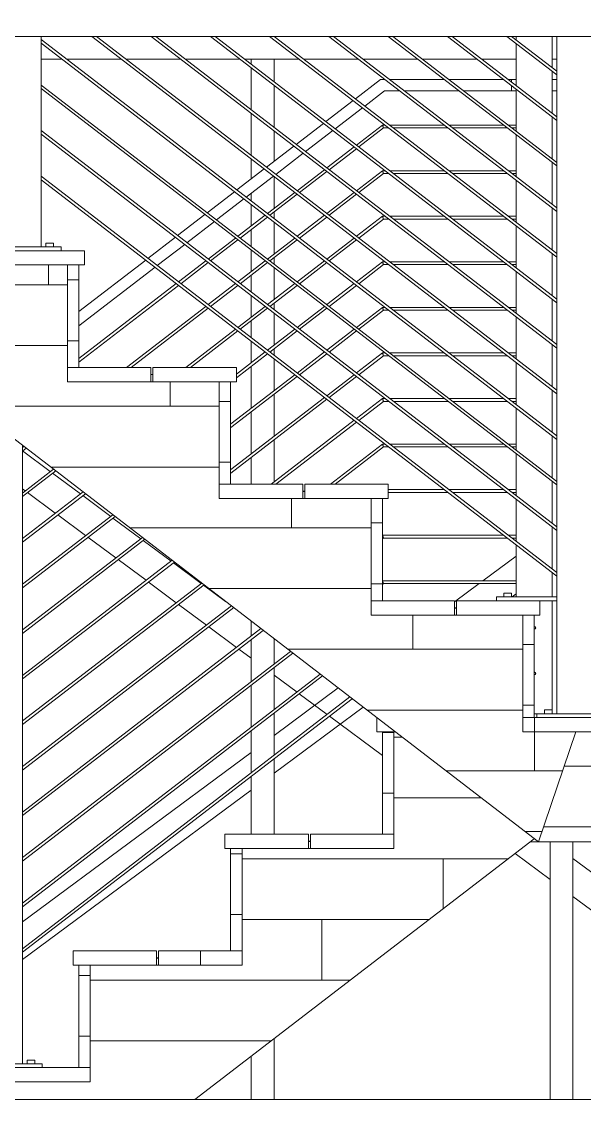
# Model space of a CAD drawing. Header units: inches. Extents: x -9046 to -7171, y -279 to 479.
# Drawn here: x -8587.8 to -8550.7, y 62.7 to 134.1 of the extents above; entities that cross this region are included whole.
import ezdxf

# ---------------------------------------------------------------- set-up
doc = ezdxf.new("R2010")
doc.units = ezdxf.units.IN
doc.header["$MEASUREMENT"] = 0
for name, color, linetype, lineweight in [('A-FLOR-HRAL', 11, 'Continuous', 9), ('A-GLAZ-CWMG', 51, 'Continuous', 9), ('S-BEAM', 12, 'Continuous', 9), ('S-STRS', 31, 'Continuous', 9)]:
    doc.layers.add(name, color=color, linetype=linetype, lineweight=lineweight)
pattern_1 = [(0, (-8554.007, 89.083), (0, 4), []), (90, (-8554.007, 89.083), (-8, 8), [4, -28]), (90, (-8538.007, 93.083), (-8, 8), [4, -28])]
pattern_2 = [(0, (-8554.007, 0.8), (0, 4), []), (90, (-8554.007, 0.8), (-8, 8), [4, -28]), (90, (-8538.007, 4.8), (-8, 8), [4, -28])]
pattern_3 = [(0, (-8624.007, 35.3), (0, 4), []), (90, (-8624.007, 35.3), (-8, 8), [4, -28]), (90, (-8608.007, 39.3), (-8, 8), [4, -28])]

# ---------------------------------------------------------------- blocks, each defined once
blk = doc.blocks.new('Railing - 2_ x 1_2_ 2-2115954-BUILDING SECTION - EAST_WEST - LOOKING SOUTH')
at = {"layer": 'A-FLOR-HRAL'}
for p, q in [((-8552.528, 133.125), (-8552.528, 88.533)), ((-8550.153, 88.533), (-8550.153, 133.125)), ((-8548.84, 88.533), (-8553.84, 88.533)), ((-8553.84, 88.533), (-8553.84, 88.283)), ((-8553.34, 88.533), (-8553.34, 88.783)), ((-8553.09, 88.783), (-8553.34, 88.783)), ((-8552.84, 88.783), (-8553.09, 88.783)), ((-8552.84, 88.783), (-8552.84, 88.533)), ((-8549.84, 88.533), (-8549.84, 88.783)), ((-8549.59, 88.783), (-8549.84, 88.783)), ((-8549.34, 88.783), (-8549.59, 88.783)), ((-8549.34, 88.783), (-8549.34, 88.533)), ((-8548.84, 88.283), (-8548.84, 88.533))]:
    blk.add_line(p, q, dxfattribs=at)
blk = doc.blocks.new('Railing - 2_ x 1_2_ 2-2115952-BUILDING SECTION - EAST_WEST - LOOKING SOUTH')
at = {"layer": 'A-FLOR-HRAL'}
for p, q in [((-8588.861, 163.084), (-8588.861, 148.25)), ((-8588.861, 163.084), (-8587.801, 163.084)), ((-8586.57, 163.084), (-8586.486, 163.084)), ((-8586.486, 163.019), (-8586.486, 163.084)), ((-8586.486, 148.25), (-8586.486, 162.074)), ((-8588.861, 133.125), (-8588.861, 119.267)), ((-8586.486, 119.267), (-8586.486, 133.125)), ((-8585.174, 119.267), (-8590.174, 119.267)), ((-8590.174, 119.267), (-8590.174, 119.017)), ((-8589.674, 119.267), (-8589.674, 119.517)), ((-8589.424, 119.517), (-8589.674, 119.517)), ((-8589.174, 119.517), (-8589.424, 119.517)), ((-8589.174, 119.517), (-8589.174, 119.267)), ((-8586.174, 119.267), (-8586.174, 119.517)), ((-8585.924, 119.517), (-8586.174, 119.517)), ((-8585.674, 119.517), (-8585.924, 119.517)), ((-8585.674, 119.517), (-8585.674, 119.267)), ((-8585.174, 119.017), (-8585.174, 119.267)), ((-8589.257, 119.017), (-8589.132, 119.017))]:
    blk.add_line(p, q, dxfattribs=at)
blk = doc.blocks.new('Railing - Railing-1347424-BUILDING SECTION - EAST_WEST - LOOKING SOUTH')
at = {"layer": 'A-FLOR-HRAL'}
for p, q in [((-8552.528, 106.83), (-8586.486, 132.921)), ((-8583.154, 133.125), (-8552.528, 109.594)), ((-8552.528, 109.83), (-8582.846, 133.125)), ((-8579.25, 133.125), (-8552.528, 112.594)), ((-8552.528, 112.83), (-8578.942, 133.125)), ((-8575.345, 133.125), (-8552.528, 115.594)), ((-8552.528, 115.83), (-8575.037, 133.125)), ((-8571.44, 133.125), (-8552.528, 118.594)), ((-8552.528, 118.83), (-8571.133, 133.125)), ((-8567.536, 133.125), (-8552.528, 121.594)), ((-8552.528, 121.83), (-8567.228, 133.125)), ((-8563.631, 133.125), (-8552.528, 124.594)), ((-8552.528, 124.83), (-8563.324, 133.125)), ((-8559.727, 133.125), (-8552.528, 127.594)), ((-8552.528, 127.83), (-8559.419, 133.125)), ((-8555.822, 133.125), (-8552.528, 130.594)), ((-8552.528, 130.83), (-8555.514, 133.125)), ((-8586.477, 132.678), (-8552.528, 106.594)), ((-8552.528, 103.83), (-8586.486, 129.921)), ((-8586.486, 129.685), (-8552.528, 103.594)), ((-8552.528, 100.83), (-8586.486, 126.921)), ((-8586.486, 126.685), (-8552.528, 100.594)), ((-8552.528, 97.83), (-8586.486, 123.921)), ((-8586.486, 123.685), (-8552.528, 97.594))]:
    blk.add_line(p, q, dxfattribs=at)
for name in ['Railing - 2_ x 1_2_ 2-2115952-BUILDING SECTION - EAST_WEST - LOOKING SOUTH', 'Railing - 2_ x 1_2_ 2-2115954-BUILDING SECTION - EAST_WEST - LOOKING SOUTH']:
    blk.add_blockref(name, (0, 0))
blk = doc.blocks.new('Railing - 2_ x 1_2_ 2-2115963-BUILDING SECTION - EAST_WEST - LOOKING SOUTH')
at = {"layer": 'A-FLOR-HRAL'}
for p, q in [((-8590.101, 65.483), (-8590.101, 108.035)), ((-8587.726, 65.483), (-8587.726, 106.21)), ((-8590.913, 65.483), (-8590.913, 65.733)), ((-8590.663, 65.733), (-8590.913, 65.733)), ((-8590.413, 65.733), (-8590.663, 65.733)), ((-8590.413, 65.733), (-8590.413, 65.483)), ((-8587.413, 65.483), (-8587.413, 65.733)), ((-8587.163, 65.733), (-8587.413, 65.733)), ((-8586.913, 65.733), (-8587.163, 65.733)), ((-8586.913, 65.733), (-8586.913, 65.483)), ((-8586.413, 65.483), (-8591.413, 65.483)), ((-8591.413, 65.233), (-8591.413, 65.483)), ((-8588.882, 65.233), (-8588.757, 65.233)), ((-8586.413, 65.233), (-8586.413, 65.483))]:
    blk.add_line(p, q, dxfattribs=at)
blk = doc.blocks.new('Railing - 2_ x 1_2_ 2-V3-BUILDING SECTION - EAST_WEST - LOOKING SOUTH')
at = {"layer": 'A-FLOR-HRAL'}
for p, q in [((-8552.819, 95.967), (-8552.819, 88.533)), ((-8553.84, 88.533), (-8554.007, 88.533))]:
    blk.add_line(p, q, dxfattribs=at)
blk = doc.blocks.new('Railing - 2_ x 1_2_ 2-2115959-BUILDING SECTION - EAST_WEST - LOOKING SOUTH')
at = {"layer": 'A-FLOR-HRAL'}
for p, q in [((-8555.194, 133.125), (-8555.194, 132.873)), ((-8552.819, 131.049), (-8552.819, 133.125)), ((-8555.194, 132.647), (-8555.194, 129.873)), ((-8552.819, 128.049), (-8552.819, 130.822)), ((-8555.194, 129.647), (-8555.194, 126.873)), ((-8552.819, 125.049), (-8552.819, 127.822)), ((-8555.194, 126.647), (-8555.194, 123.873)), ((-8552.819, 122.049), (-8552.819, 124.822)), ((-8555.194, 123.647), (-8555.194, 120.873)), ((-8552.819, 119.049), (-8552.819, 121.822)), ((-8555.194, 120.647), (-8555.194, 117.873)), ((-8552.819, 116.049), (-8552.819, 118.822)), ((-8555.194, 117.647), (-8555.194, 114.873)), ((-8552.819, 113.049), (-8552.819, 115.822)), ((-8555.194, 114.647), (-8555.194, 111.873)), ((-8552.819, 110.049), (-8552.819, 112.822)), ((-8555.194, 111.647), (-8555.194, 108.873)), ((-8552.819, 107.049), (-8552.819, 109.822)), ((-8555.194, 108.647), (-8555.194, 105.873)), ((-8552.819, 104.049), (-8552.819, 106.822)), ((-8555.194, 105.647), (-8555.194, 102.873)), ((-8552.819, 101.049), (-8552.819, 103.822)), ((-8555.194, 102.647), (-8555.194, 99.873)), ((-8552.819, 98.049), (-8552.819, 100.822)), ((-8555.194, 99.647), (-8555.194, 96.217)), ((-8552.819, 96.217), (-8552.819, 97.822)), ((-8556.007, 96.217), (-8556.007, 96.467)), ((-8555.757, 96.467), (-8556.007, 96.467)), ((-8555.507, 96.467), (-8555.757, 96.467)), ((-8555.507, 96.467), (-8555.507, 96.217)), ((-8552.528, 96.217), (-8556.507, 96.217)), ((-8556.507, 96.217), (-8556.507, 95.967)), ((-8553.632, 95.967), (-8552.528, 95.967))]:
    blk.add_line(p, q, dxfattribs=at)
blk = doc.blocks.new('Railing - Railing-1347549-BUILDING SECTION - EAST_WEST - LOOKING SOUTH')
at = {"layer": 'A-FLOR-HRAL'}
for p, q in [((-8564.134, 130.283), (-8565.788, 129.013)), ((-8564.134, 130.283), (-8563.837, 130.283)), ((-8563.53, 130.283), (-8559.933, 130.283)), ((-8559.626, 130.283), (-8556.028, 130.283)), ((-8555.721, 130.283), (-8555.507, 130.283)), ((-8555.507, 130.283), (-8555.507, 130.115)), ((-8555.194, 130.283), (-8555.507, 130.283)), ((-8555.507, 129.887), (-8555.507, 129.533)), ((-8552.528, 130.283), (-8552.819, 130.283)), ((-8565.173, 128.54), (-8563.879, 129.533)), ((-8562.861, 129.533), (-8563.879, 129.533)), ((-8558.957, 129.533), (-8562.554, 129.533)), ((-8555.507, 129.533), (-8558.649, 129.533)), ((-8555.507, 129.533), (-8555.194, 129.533)), ((-8552.819, 129.533), (-8552.528, 129.533)), ((-8565.936, 128.899), (-8567.741, 127.512)), ((-8567.125, 127.04), (-8565.32, 128.427)), ((-8567.888, 127.399), (-8569.693, 126.012)), ((-8564.007, 127.283), (-8565.724, 125.964)), ((-8565.571, 125.845), (-8563.943, 127.096)), ((-8563.837, 127.283), (-8564.007, 127.283)), ((-8563.943, 127.096), (-8563.593, 127.096)), ((-8559.933, 127.283), (-8563.53, 127.283)), ((-8563.286, 127.096), (-8559.689, 127.096)), ((-8556.028, 127.283), (-8559.626, 127.283)), ((-8559.381, 127.096), (-8555.784, 127.096)), ((-8555.194, 127.283), (-8555.721, 127.283)), ((-8555.477, 127.096), (-8555.194, 127.096)), ((-8569.078, 125.539), (-8567.272, 126.927)), ((-8569.84, 125.899), (-8571.646, 124.512)), ((-8565.872, 125.85), (-8567.677, 124.463)), ((-8567.523, 124.345), (-8565.718, 125.732)), ((-8571.03, 124.039), (-8569.225, 125.427)), ((-8571.792, 124.399), (-8573.598, 123.012)), ((-8567.824, 124.35), (-8569.629, 122.963)), ((-8569.476, 122.845), (-8567.67, 124.232)), ((-8564.007, 124.283), (-8565.724, 122.964)), ((-8563.837, 124.283), (-8564.007, 124.283)), ((-8559.933, 124.283), (-8563.53, 124.283)), ((-8556.028, 124.283), (-8559.626, 124.283)), ((-8555.194, 124.283), (-8555.721, 124.283)), ((-8572.983, 122.539), (-8571.177, 123.927)), ((-8565.571, 122.845), (-8563.943, 124.096)), ((-8563.943, 124.096), (-8563.593, 124.096)), ((-8563.286, 124.096), (-8559.689, 124.096)), ((-8559.381, 124.096), (-8555.784, 124.096)), ((-8555.477, 124.096), (-8555.194, 124.096)), ((-8573.745, 122.899), (-8575.551, 121.512)), ((-8569.776, 122.85), (-8571.582, 121.463)), ((-8571.428, 121.345), (-8569.622, 122.732)), ((-8565.872, 122.85), (-8567.677, 121.463)), ((-8567.523, 121.345), (-8565.718, 122.732)), ((-8574.935, 121.039), (-8573.129, 122.427)), ((-8575.697, 121.399), (-8577.503, 120.012)), ((-8571.729, 121.35), (-8573.534, 119.963)), ((-8567.824, 121.35), (-8569.629, 119.963)), ((-8576.888, 119.539), (-8575.081, 120.927)), ((-8573.381, 119.845), (-8571.575, 121.232)), ((-8569.476, 119.845), (-8567.67, 121.232)), ((-8564.007, 121.283), (-8565.724, 119.964)), ((-8565.571, 119.845), (-8563.943, 121.096)), ((-8563.837, 121.283), (-8564.007, 121.283)), ((-8563.943, 121.096), (-8563.593, 121.096)), ((-8559.933, 121.283), (-8563.53, 121.283)), ((-8563.286, 121.096), (-8559.689, 121.096)), ((-8556.028, 121.283), (-8559.626, 121.283)), ((-8559.381, 121.096), (-8555.784, 121.096)), ((-8555.194, 121.283), (-8555.721, 121.283)), ((-8555.477, 121.096), (-8555.194, 121.096)), ((-8577.649, 119.899), (-8579.456, 118.511)), ((-8578.84, 118.039), (-8577.034, 119.427)), ((-8573.681, 119.85), (-8575.487, 118.463)), ((-8575.333, 118.345), (-8573.527, 119.732)), ((-8569.776, 119.85), (-8571.582, 118.463)), ((-8571.428, 118.345), (-8569.622, 119.732)), ((-8565.872, 119.85), (-8567.677, 118.463)), ((-8567.523, 118.345), (-8565.718, 119.732)), ((-8579.601, 118.399), (-8584.007, 115.015)), ((-8584.007, 114.069), (-8578.986, 117.927)), ((-8575.633, 118.35), (-8577.439, 116.963)), ((-8577.286, 116.844), (-8575.479, 118.232)), ((-8571.729, 118.35), (-8573.534, 116.963)), ((-8573.381, 116.845), (-8571.575, 118.232)), ((-8567.824, 118.35), (-8569.629, 116.963)), ((-8569.476, 116.845), (-8567.67, 118.232)), ((-8564.007, 118.283), (-8565.724, 116.964)), ((-8565.571, 116.845), (-8563.943, 118.096)), ((-8563.837, 118.283), (-8564.007, 118.283)), ((-8563.943, 118.096), (-8563.593, 118.096)), ((-8559.933, 118.283), (-8563.53, 118.283)), ((-8563.286, 118.096), (-8559.689, 118.096)), ((-8556.028, 118.283), (-8559.626, 118.283)), ((-8559.381, 118.096), (-8555.784, 118.096)), ((-8555.194, 118.283), (-8555.721, 118.283)), ((-8555.477, 118.096), (-8555.194, 118.096)), ((-8577.585, 116.85), (-8584.007, 111.917)), ((-8584.007, 111.68), (-8577.432, 116.732)), ((-8573.681, 116.85), (-8575.487, 115.463)), ((-8575.333, 115.345), (-8573.527, 116.732)), ((-8569.776, 116.85), (-8571.582, 115.463)), ((-8571.428, 115.345), (-8569.622, 116.732)), ((-8565.872, 116.85), (-8567.677, 115.463)), ((-8567.523, 115.345), (-8565.718, 116.732)), ((-8575.633, 115.35), (-8580.862, 111.333)), ((-8580.554, 111.333), (-8575.479, 115.232)), ((-8571.729, 115.35), (-8573.534, 113.963)), ((-8573.381, 113.845), (-8571.575, 115.232)), ((-8567.824, 115.35), (-8569.629, 113.963)), ((-8569.476, 113.845), (-8567.67, 115.232)), ((-8564.007, 115.283), (-8565.724, 113.964)), ((-8565.571, 113.845), (-8563.943, 115.096)), ((-8563.837, 115.283), (-8564.007, 115.283)), ((-8563.943, 115.096), (-8563.593, 115.096)), ((-8559.933, 115.283), (-8563.53, 115.283)), ((-8563.286, 115.096), (-8559.689, 115.096)), ((-8556.028, 115.283), (-8559.626, 115.283)), ((-8559.381, 115.096), (-8555.784, 115.096)), ((-8555.194, 115.283), (-8555.721, 115.283)), ((-8555.477, 115.096), (-8555.194, 115.096)), ((-8573.689, 113.844), (-8576.957, 111.333)), ((-8576.649, 111.333), (-8573.527, 113.732)), ((-8569.785, 113.844), (-8571.582, 112.463)), ((-8571.428, 112.345), (-8569.622, 113.732)), ((-8565.88, 113.844), (-8567.677, 112.463)), ((-8567.523, 112.345), (-8565.718, 113.732)), ((-8571.729, 112.35), (-8573.632, 110.888)), ((-8573.632, 110.652), (-8571.575, 112.232)), ((-8567.824, 112.35), (-8569.629, 110.963)), ((-8569.476, 110.845), (-8567.67, 112.232)), ((-8564.007, 112.283), (-8565.724, 110.964)), ((-8565.571, 110.845), (-8563.943, 112.096)), ((-8563.837, 112.283), (-8564.007, 112.283)), ((-8563.943, 112.096), (-8563.593, 112.096)), ((-8559.933, 112.283), (-8563.53, 112.283)), ((-8563.286, 112.096), (-8559.689, 112.096)), ((-8556.028, 112.283), (-8559.626, 112.283)), ((-8559.381, 112.096), (-8555.784, 112.096)), ((-8555.194, 112.283), (-8555.721, 112.283)), ((-8555.477, 112.096), (-8555.194, 112.096)), ((-8569.776, 110.85), (-8573.991, 107.612)), ((-8573.991, 107.376), (-8569.622, 110.732)), ((-8565.872, 110.85), (-8567.677, 109.463)), ((-8567.523, 109.345), (-8565.718, 110.732)), ((-8567.824, 109.35), (-8573.991, 104.612)), ((-8573.991, 104.376), (-8567.67, 109.232)), ((-8564.007, 109.283), (-8565.724, 107.964)), ((-8563.837, 109.283), (-8564.007, 109.283)), ((-8559.933, 109.283), (-8563.53, 109.283)), ((-8556.028, 109.283), (-8559.626, 109.283)), ((-8555.194, 109.283), (-8555.721, 109.283)), ((-8565.571, 107.845), (-8563.943, 109.096)), ((-8563.943, 109.096), (-8563.593, 109.096)), ((-8563.286, 109.096), (-8559.689, 109.096)), ((-8559.381, 109.096), (-8555.784, 109.096)), ((-8555.477, 109.096), (-8555.194, 109.096)), ((-8565.872, 107.85), (-8571.339, 103.65)), ((-8571.031, 103.65), (-8565.718, 107.732)), ((-8587.628, 106.135), (-8587.726, 106.059)), ((-8587.726, 105.823), (-8587.474, 106.016)), ((-8564.007, 106.283), (-8567.434, 103.65)), ((-8567.126, 103.65), (-8563.943, 106.096)), ((-8563.837, 106.283), (-8564.007, 106.283)), ((-8563.943, 106.096), (-8563.593, 106.096)), ((-8559.933, 106.283), (-8563.53, 106.283)), ((-8563.286, 106.096), (-8559.689, 106.096)), ((-8556.028, 106.283), (-8559.626, 106.283)), ((-8559.381, 106.096), (-8555.784, 106.096)), ((-8555.194, 106.283), (-8555.721, 106.283)), ((-8555.477, 106.096), (-8555.194, 106.096)), ((-8585.675, 104.635), (-8587.726, 103.059)), ((-8587.726, 102.823), (-8585.522, 104.516)), ((-8583.723, 103.135), (-8587.726, 100.059)), ((-8587.726, 99.823), (-8583.569, 103.016)), ((-8559.933, 103.283), (-8563.632, 103.283)), ((-8563.632, 103.096), (-8559.689, 103.096)), ((-8556.028, 103.283), (-8559.626, 103.283)), ((-8559.381, 103.096), (-8555.784, 103.096)), ((-8555.194, 103.283), (-8555.721, 103.283)), ((-8555.477, 103.096), (-8555.194, 103.096)), ((-8581.771, 101.635), (-8587.726, 97.059)), ((-8587.726, 96.823), (-8581.617, 101.516)), ((-8579.819, 100.135), (-8587.726, 94.059)), ((-8587.726, 93.823), (-8579.665, 100.016)), ((-8556.028, 100.283), (-8564.007, 100.283)), ((-8564.007, 100.047), (-8563.943, 100.096)), ((-8563.943, 100.096), (-8555.784, 100.096)), ((-8555.194, 100.283), (-8555.721, 100.283)), ((-8555.477, 100.096), (-8555.194, 100.096)), ((-8577.866, 98.635), (-8587.726, 91.059)), ((-8587.726, 90.823), (-8577.712, 98.516)), ((-8575.914, 97.135), (-8587.726, 88.059)), ((-8555.194, 97.283), (-8564.007, 97.283)), ((-8564.007, 97.047), (-8563.943, 97.096)), ((-8563.943, 97.096), (-8555.194, 97.096)), ((-8587.726, 87.823), (-8575.76, 97.016)), ((-8573.962, 95.635), (-8587.726, 85.059)), ((-8587.726, 84.823), (-8573.808, 95.516)), ((-8572.01, 94.135), (-8587.726, 82.059)), ((-8587.726, 81.823), (-8571.856, 94.016)), ((-8570.057, 92.635), (-8587.726, 79.059)), ((-8587.726, 78.823), (-8569.903, 92.516)), ((-8568.105, 91.135), (-8587.726, 76.059)), ((-8587.726, 75.823), (-8567.951, 91.016)), ((-8566.153, 89.635), (-8587.726, 73.059)), ((-8587.726, 72.823), (-8565.999, 89.516))]:
    blk.add_line(p, q, dxfattribs=at)
for centre, start, end in [((-8554.007, 94.19), 0, 90), ((-8554.007, 94.19), 270, 0), ((-8554.007, 91.19), 0, 90), ((-8554.007, 91.19), 270, 0)]:
    blk.add_arc(centre, 0.0938, start, end, dxfattribs=at)
for points in [[(-8564.007, 127.283), (-8564.007, 127.283), (-8564.005, 127.277), (-8563.998, 127.257), (-8563.991, 127.237), (-8563.983, 127.214), (-8563.978, 127.198), (-8563.975, 127.19)], [(-8564.007, 124.283), (-8564.007, 124.283), (-8564.005, 124.277), (-8563.998, 124.257), (-8563.991, 124.237), (-8563.983, 124.214), (-8563.978, 124.198), (-8563.975, 124.19)], [(-8564.007, 121.283), (-8564.007, 121.283), (-8564.005, 121.277), (-8563.998, 121.257), (-8563.991, 121.237), (-8563.983, 121.214), (-8563.978, 121.198), (-8563.975, 121.19)], [(-8564.007, 118.283), (-8564.007, 118.283), (-8564.005, 118.277), (-8563.998, 118.257), (-8563.991, 118.237), (-8563.983, 118.214), (-8563.978, 118.198), (-8563.975, 118.19)], [(-8564.007, 115.283), (-8564.007, 115.283), (-8564.005, 115.277), (-8563.998, 115.257), (-8563.991, 115.237), (-8563.983, 115.214), (-8563.978, 115.198), (-8563.975, 115.19)], [(-8564.007, 112.283), (-8564.007, 112.283), (-8564.005, 112.277), (-8563.998, 112.257), (-8563.991, 112.237), (-8563.983, 112.214), (-8563.978, 112.198), (-8563.975, 112.19)], [(-8564.007, 109.283), (-8564.007, 109.283), (-8564.005, 109.277), (-8563.998, 109.257), (-8563.991, 109.237), (-8563.983, 109.214), (-8563.978, 109.198), (-8563.975, 109.19)], [(-8564.007, 106.283), (-8564.007, 106.283), (-8564.005, 106.277), (-8563.998, 106.257), (-8563.991, 106.237), (-8563.983, 106.214), (-8563.978, 106.198), (-8563.975, 106.19)], [(-8564.007, 100.283), (-8564.007, 100.283), (-8564.005, 100.277), (-8563.998, 100.257), (-8563.991, 100.237), (-8563.983, 100.214), (-8563.978, 100.198), (-8563.975, 100.19)], [(-8564.007, 97.283), (-8564.007, 97.283), (-8564.005, 97.277), (-8563.998, 97.257), (-8563.991, 97.237), (-8563.983, 97.214), (-8563.978, 97.198), (-8563.975, 97.19)]]:
    blk.add_open_spline(points, degree=3, knots=[0.5, 0.5, 0.5, 0.5, 0.6666667, 0.75, 0.8333333, 0.9166667, 1, 1, 1, 1], dxfattribs=at)
for points in [[(-8563.975, 127.19), (-8563.972, 127.181), (-8563.967, 127.165), (-8563.959, 127.142), (-8563.952, 127.123), (-8563.947, 127.107), (-8563.944, 127.098), (-8563.943, 127.096), (-8563.943, 127.096)], [(-8563.975, 124.19), (-8563.972, 124.181), (-8563.967, 124.165), (-8563.959, 124.142), (-8563.952, 124.123), (-8563.947, 124.107), (-8563.944, 124.098), (-8563.943, 124.096), (-8563.943, 124.096)], [(-8563.975, 121.19), (-8563.972, 121.181), (-8563.967, 121.165), (-8563.959, 121.142), (-8563.952, 121.123), (-8563.947, 121.107), (-8563.944, 121.098), (-8563.943, 121.096), (-8563.943, 121.096)], [(-8563.975, 118.19), (-8563.972, 118.181), (-8563.967, 118.165), (-8563.959, 118.142), (-8563.952, 118.123), (-8563.947, 118.107), (-8563.944, 118.098), (-8563.943, 118.096), (-8563.943, 118.096)], [(-8563.975, 115.19), (-8563.972, 115.181), (-8563.967, 115.165), (-8563.959, 115.142), (-8563.952, 115.123), (-8563.947, 115.107), (-8563.944, 115.098), (-8563.943, 115.096), (-8563.943, 115.096)], [(-8563.975, 112.19), (-8563.972, 112.181), (-8563.967, 112.165), (-8563.959, 112.142), (-8563.952, 112.123), (-8563.947, 112.107), (-8563.944, 112.098), (-8563.943, 112.096), (-8563.943, 112.096)], [(-8563.975, 109.19), (-8563.972, 109.181), (-8563.967, 109.165), (-8563.959, 109.142), (-8563.952, 109.123), (-8563.947, 109.107), (-8563.944, 109.098), (-8563.943, 109.096), (-8563.943, 109.096)], [(-8563.975, 106.19), (-8563.972, 106.181), (-8563.967, 106.165), (-8563.959, 106.142), (-8563.952, 106.123), (-8563.947, 106.107), (-8563.944, 106.098), (-8563.943, 106.096), (-8563.943, 106.096)], [(-8563.975, 100.19), (-8563.972, 100.181), (-8563.967, 100.165), (-8563.959, 100.142), (-8563.952, 100.123), (-8563.947, 100.107), (-8563.944, 100.098), (-8563.943, 100.096), (-8563.943, 100.096)], [(-8563.975, 97.19), (-8563.972, 97.181), (-8563.967, 97.165), (-8563.959, 97.142), (-8563.952, 97.123), (-8563.947, 97.107), (-8563.944, 97.098), (-8563.943, 97.096), (-8563.943, 97.096)]]:
    blk.add_open_spline(points, degree=3, dxfattribs=at)
for name in ['Railing - 2_ x 1_2_ 2-2115959-BUILDING SECTION - EAST_WEST - LOOKING SOUTH', 'Railing - 2_ x 1_2_ 2-2115963-BUILDING SECTION - EAST_WEST - LOOKING SOUTH', 'Railing - 2_ x 1_2_ 2-V3-BUILDING SECTION - EAST_WEST - LOOKING SOUTH']:
    blk.add_blockref(name, (0, 0))
blk = doc.blocks.new('Railing - Railing-1789549-BUILDING SECTION - EAST_WEST - LOOKING SOUTH')
at = {"layer": 'A-FLOR-HRAL'}
blk.add_line((-8623.132, 63.125), (-8511.194, 63.125), dxfattribs=at)
blk = doc.blocks.new('Structural Framing 17 - Structural Framing 17-1885627-BUILDING SECTION - EAST_WEST - LOOKING SOUTH')
at = {"layer": 'S-BEAM'}
for p, q in [((-8585.885, 104.47), (-8587.725, 105.832)), ((-8583.896, 102.998), (-8585.736, 104.36)), ((-8587.726, 103.344), (-8587.534, 103.202)), ((-8587.386, 103.093), (-8585.561, 101.742)), ((-8581.907, 101.526), (-8583.747, 102.888)), ((-8585.397, 101.62), (-8583.557, 100.259)), ((-8579.918, 100.054), (-8581.758, 101.416)), ((-8583.408, 100.148), (-8581.568, 98.787)), ((-8577.93, 98.582), (-8579.769, 99.943)), ((-8581.419, 98.676), (-8579.579, 97.315)), ((-8575.941, 97.11), (-8577.78, 98.471)), ((-8555.194, 98.909), (-8557.399, 97.277)), ((-8579.43, 97.204), (-8577.59, 95.843)), ((-8557.639, 97.099), (-8559.257, 95.902)), ((-8574.342, 95.927), (-8575.791, 96.999)), ((-8555.47, 96.217), (-8555.194, 96.42)), ((-8577.441, 95.732), (-8575.602, 94.371)), ((-8575.452, 94.26), (-8573.613, 92.899)), ((-8573.463, 92.788), (-8572.651, 92.187)), ((-8571.151, 91.077), (-8569.635, 89.955)), ((-8566.924, 90.227), (-8571.151, 87.099)), ((-8569.484, 89.843), (-8567.646, 88.483)), ((-8571.151, 84.61), (-8565.275, 88.96)), ((-8567.495, 88.371), (-8564.007, 85.789)), ((-8572.651, 85.988), (-8587.726, 74.832)), ((-8587.726, 72.344), (-8572.651, 83.5)), ((-8555.276, 79.328), (-8552.968, 77.619)), ((-8533.284, 65.54), (-8551.468, 78.997)), ((-8551.468, 76.509), (-8533.384, 63.125))]:
    blk.add_line(p, q, dxfattribs=at)
blk = doc.blocks.new('Dimension Lumber - GLULAM - 5_125 in_ x 15_125 in_-2273031-BUILDING SECTION - EAST_WEST - LOOKING SOUTH')
at = {"layer": 'S-BEAM'}
h = blk.add_hatch(dxfattribs=at)
h.set_pattern_fill('FP_23', color=256, style=0, pattern_type=2)
h.set_pattern_definition([(180, (-8490.551, 140.687), (2e-16, 2), [])])
h.paths.add_polyline_path([(-8617.569, 133.125), (-8472.944, 133.125), (-8472.944, 148.174), (-8511.319, 148.174), (-8511.319, 148.25), (-8622.632, 148.25), (-8622.632, 147.188), (-8618.632, 147.188), (-8618.632, 134.188), (-8622.632, 134.188), (-8622.632, 134), (-8623.132, 134), (-8623.132, 133.125), (-8617.79, 133.125)], flags=0)
h.paths.add_polyline_path([(-8398.569, 133.125), (-8398.569, 148.25), (-8399.069, 148.25), (-8399.069, 133.125)], flags=0)
blk.add_line((-8472.944, 133.125), (-8623.132, 133.125), dxfattribs=at)
blk = doc.blocks.new('Rectangular Mullion - Stud - Base_Head-V17-BUILDING SECTION - EAST_WEST - LOOKING SOUTH')
at = {"layer": 'A-GLAZ-CWMG'}
for p, q in [((-8569.483, 131.625), (-8571.151, 131.625)), ((-8565.578, 131.625), (-8569.186, 131.625)), ((-8561.679, 131.625), (-8565.284, 131.625)), ((-8557.793, 131.625), (-8561.372, 131.625)), ((-8555.194, 131.625), (-8557.467, 131.625)), ((-8552.528, 131.625), (-8552.819, 131.625))]:
    blk.add_line(p, q, dxfattribs=at)
blk = doc.blocks.new('Rectangular Mullion - Stud - Base_Head-V18-BUILDING SECTION - EAST_WEST - LOOKING SOUTH')
at = {"layer": 'A-GLAZ-CWMG'}
for p, q in [((-8590.194, 131.625), (-8590.835, 131.625)), ((-8585.101, 131.625), (-8586.486, 131.625)), ((-8581.197, 131.625), (-8584.804, 131.625)), ((-8577.292, 131.625), (-8580.899, 131.625)), ((-8573.387, 131.625), (-8576.995, 131.625)), ((-8571.151, 131.625), (-8573.09, 131.625))]:
    blk.add_line(p, q, dxfattribs=at)
blk = doc.blocks.new('Rectangular Mullion - Stud - Vertical-V34-BUILDING SECTION - EAST_WEST - LOOKING SOUTH')
at = {"layer": 'A-GLAZ-CWMG'}
for p, q in [((-8552.819, 131.625), (-8552.528, 131.625)), ((-8552.968, 80.092), (-8552.968, 63.125)), ((-8551.468, 80.092), (-8551.468, 63.125))]:
    blk.add_line(p, q, dxfattribs=at)
blk = doc.blocks.new('Rectangular Mullion - Stud - Vertical-V35-BUILDING SECTION - EAST_WEST - LOOKING SOUTH')
at = {"layer": 'A-GLAZ-CWMG'}
for p, q in [((-8572.651, 131.625), (-8571.151, 131.625)), ((-8572.651, 131.625), (-8572.651, 131.285)), ((-8571.151, 131.625), (-8571.151, 130.132)), ((-8572.651, 131.059), (-8572.651, 128.285)), ((-8571.151, 129.907), (-8571.151, 127.132)), ((-8572.651, 128.059), (-8572.651, 125.285)), ((-8571.151, 126.907), (-8571.151, 124.892)), ((-8572.651, 125.059), (-8572.651, 123.739)), ((-8571.151, 123.907), (-8571.151, 121.79)), ((-8572.651, 122.794), (-8572.651, 122.285)), ((-8572.651, 122.059), (-8572.651, 120.637)), ((-8571.151, 121.563), (-8571.151, 121.132)), ((-8571.151, 120.907), (-8571.151, 118.79)), ((-8572.651, 120.411), (-8572.651, 119.285)), ((-8572.651, 119.059), (-8572.651, 117.637)), ((-8571.151, 118.553), (-8571.151, 118.132)), ((-8571.151, 117.907), (-8571.151, 115.79)), ((-8572.651, 117.411), (-8572.651, 116.285)), ((-8572.651, 116.059), (-8572.651, 114.637)), ((-8571.151, 115.563), (-8571.151, 115.132)), ((-8571.151, 114.907), (-8571.151, 112.79)), ((-8572.651, 114.411), (-8572.651, 113.285)), ((-8572.651, 113.059), (-8572.651, 111.637)), ((-8571.151, 112.563), (-8571.151, 112.132)), ((-8572.651, 111.411), (-8572.651, 108.637)), ((-8571.151, 111.907), (-8571.151, 109.79)), ((-8571.151, 109.563), (-8571.151, 106.79)), ((-8572.651, 108.411), (-8572.651, 105.637)), ((-8571.151, 106.563), (-8571.151, 103.79)), ((-8572.651, 105.411), (-8572.651, 103.65)), ((-8572.651, 94.628), (-8572.651, 93.637)), ((-8571.151, 93.475), (-8571.151, 91.79)), ((-8572.651, 93.411), (-8572.651, 90.637)), ((-8571.151, 91.563), (-8571.151, 88.79)), ((-8572.651, 90.411), (-8572.651, 87.637)), ((-8571.151, 88.563), (-8571.151, 85.79)), ((-8572.651, 87.411), (-8572.651, 84.637)), ((-8571.151, 85.563), (-8571.151, 80.6)), ((-8572.651, 84.411), (-8572.651, 80.6)), ((-8571.151, 67.13), (-8571.151, 63.125)), ((-8572.651, 65.977), (-8572.651, 63.125))]:
    blk.add_line(p, q, dxfattribs=at)

msp = doc.modelspace()

# ---------------------------------------------------------------- hatches: boundary and pattern name
at = {"layer": 'S-STRS'}
h = msp.add_hatch(dxfattribs=at)
h.set_pattern_fill('FP_3', color=256, style=0, pattern_type=2)
h.set_pattern_definition([(0, (-8554.007, 96.767), (0, 4), []), (90, (-8554.007, 96.767), (-8, 8), [4, -28]), (90, (-8538.007, 100.767), (-8, 8), [4, -28])])
h.paths.add_polyline_path([(-8553.73267, 80.09193), (-8551.26906, 87.34193), (-8554.75688, 87.34193), (-8554.75688, 95.02526), (-8564.75688, 95.02526), (-8564.75688, 102.70859), (-8574.75688, 102.70859), (-8574.75688, 110.39193), (-8584.75688, 110.39193), (-8584.75688, 118.07526), (-8594.75688, 118.07526), (-8594.75688, 125.75859), (-8604.75688, 125.75859), (-8604.75688, 133.125), (-8622.75619, 133.125), (-8560.10663, 84.98925)], flags=0)
h = msp.add_hatch(dxfattribs=at)
h.set_pattern_fill('FP_5', color=256, style=0, pattern_type=2)
h.set_pattern_definition(pattern_1)
h.paths.add_polyline_path([(-8594.75688, 118.07526), (-8589.25688, 118.07526), (-8589.25688, 118.53803), (-8589.13188, 118.53803), (-8589.13188, 118.07526), (-8583.63188, 118.07526), (-8583.63188, 119.01667), (-8589.13188, 119.01667), (-8589.13188, 118.5539), (-8589.25688, 118.5539), (-8589.25688, 119.01667), (-8594.75688, 119.01667), (-8594.75688, 118.55254)], flags=0)
h = msp.add_hatch(dxfattribs=at)
h.set_pattern_fill('FP_5', color=256, style=0, pattern_type=2)
h.set_pattern_definition(pattern_1)
h.paths.add_polyline_path([(-8584.00688, 111.33333), (-8584.00688, 118.07526), (-8584.75688, 118.07526), (-8584.75688, 111.33333)], flags=0)
h = msp.add_hatch(dxfattribs=at)
h.set_pattern_fill('FP_5', color=256, style=0, pattern_type=2)
h.set_pattern_definition(pattern_1)
h.paths.add_polyline_path([(-8574.75688, 103.65), (-8574.00688, 103.65), (-8574.00688, 110.39193), (-8574.75688, 110.39193), (-8574.75688, 104.42697)], flags=0)
h = msp.add_hatch(dxfattribs=at)
h.set_pattern_fill('FP_5', color=256, style=0, pattern_type=2)
h.set_pattern_definition(pattern_1)
h.paths.add_polyline_path([(-8564.7347, 95.96667), (-8564.00688, 95.96667), (-8564.00688, 102.70859), (-8564.75688, 102.70859), (-8564.75688, 95.96667)], flags=0)
h = msp.add_hatch(dxfattribs=at)
h.set_pattern_fill('FP_5', color=256, style=0, pattern_type=2)
h.set_pattern_definition(pattern_1)
h.paths.add_polyline_path([(-8554.75688, 88.28333), (-8554.00688, 88.28333), (-8554.00688, 95.02526), (-8554.75688, 95.00993), (-8554.75688, 90.3014)], flags=0)
h = msp.add_hatch(dxfattribs=at)
h.set_pattern_fill('FP_8', color=256, style=0, pattern_type=2)
h.set_pattern_definition(pattern_3)
h.paths.add_polyline_path([(-8564.38188, 87.34193), (-8563.16868, 87.34193), (-8564.38188, 88.27407)], flags=0)
h = msp.add_hatch(dxfattribs=at)
h.set_pattern_fill('FP_7', color=256, style=0, pattern_type=2)
h.set_pattern_definition(pattern_2)
h.paths.add_polyline_path([(-8554.00688, 87.34193), (-8554.00688, 88.28333), (-8554.75688, 88.28333), (-8554.75688, 87.34193)], flags=0)
h = msp.add_hatch(dxfattribs=at)
h.set_pattern_fill('FP_7', color=256, style=0, pattern_type=2)
h.set_pattern_definition(pattern_2)
h.paths.add_polyline_path([(-8554.00688, 87.34193), (-8512.00688, 87.34193), (-8512.00688, 88.28333), (-8554.00688, 88.28333), (-8554.00688, 87.94714)], flags=0)
h = msp.add_hatch(dxfattribs=at)
h.set_pattern_fill('FP_6', color=256, style=0, pattern_type=2)
h.set_pattern_definition([(0, (-8624.007, 42.983), (0, 4), []), (90, (-8624.007, 42.983), (-8, 8), [4, -28]), (90, (-8608.007, 46.983), (-8, 8), [4, -28])])
h.paths.add_polyline_path([(-8621.13188, 34.5), (-8613.61983, 34.5), (-8611.7489, 35.9375), (-8621.13188, 35.9375)], flags=0)
h.paths.add_polyline_path([(-8612.12314, 36.125), (-8611.50486, 36.125), (-8607.84434, 38.9375), (-8621.13188, 38.9375), (-8621.13188, 36.125), (-8612.45245, 36.125)], flags=0)
h.paths.add_polyline_path([(-8607.60031, 39.125), (-8606.1783, 40.21757), (-8606.1783, 41.9375), (-8613.25688, 41.9375), (-8613.25688, 41.24193), (-8621.13188, 41.24193), (-8621.13188, 39.125), (-8608.90618, 39.125)], flags=0)
h.paths.add_polyline_path([(-8613.25688, 42.125), (-8606.1783, 42.125), (-8606.1783, 44.9375), (-8613.25688, 44.9375), (-8613.25688, 42.18333)], flags=0)
h.paths.add_polyline_path([(-8613.25688, 45.125), (-8606.1783, 45.125), (-8606.1783, 46.71555), (-8604.2098, 46.71555), (-8604.2098, 47.9375), (-8613.25688, 47.9247)], flags=0)
h.paths.add_polyline_path([(-8613.25688, 48.125), (-8604.2098, 48.125), (-8604.2098, 48.29035), (-8595.66247, 48.29724), (-8592.22612, 50.9375), (-8603.25688, 50.9375), (-8603.25688, 48.92526), (-8613.25688, 48.92526)], flags=0)
h.paths.add_polyline_path([(-8601.75931, 51.125), (-8591.98209, 51.125), (-8588.32156, 53.9375), (-8603.25688, 53.9375), (-8603.25688, 51.125)], flags=0)
h.paths.add_polyline_path([(-8603.25688, 54.125), (-8588.07753, 54.125), (-8586.96521, 54.98749), (-8586.96521, 56.9375), (-8593.25688, 56.9375), (-8593.25688, 56.60859), (-8603.25688, 56.60859), (-8603.25688, 54.98749)], flags=0)
h.paths.add_polyline_path([(-8584.59021, 56.80442), (-8584.41701, 56.9375), (-8584.59021, 56.9375)], flags=0)
h.paths.add_polyline_path([(-8586.96521, 57.125), (-8586.96521, 59.9375), (-8593.25688, 59.9375), (-8593.25688, 57.125), (-8587.87508, 57.125)], flags=0)
h.paths.add_polyline_path([(-8584.17297, 57.125), (-8580.51245, 59.9375), (-8584.59021, 59.9375), (-8584.59021, 57.125)], flags=0)
h.paths.add_polyline_path([(-8588.68021, 60.125), (-8586.96521, 60.125), (-8586.96521, 62.375), (-8593.25688, 62.375), (-8593.25688, 60.125)], flags=0)
h.paths.add_polyline_path([(-8580.26842, 60.125), (-8577.34, 62.375), (-8584.59021, 62.375), (-8584.59021, 60.125)], flags=0)
h.paths.add_polyline_path([(-8583.25688, 63.125), (-8576.36386, 63.125), (-8554.00688, 80.30261), (-8563.16868, 87.34193), (-8563.25688, 87.34193), (-8563.25688, 79.65859), (-8573.25688, 79.65859), (-8573.25688, 71.97526), (-8583.25688, 71.97526), (-8583.25688, 64.29193), (-8593.25688, 64.29193), (-8593.25688, 63.125), (-8584.44618, 63.125)], flags=0)
h = msp.add_hatch(dxfattribs=at)
h.set_pattern_fill('FP_8', color=256, style=0, pattern_type=2)
h.set_pattern_definition(pattern_3)
h.paths.add_polyline_path([(-8564.00688, 80.6), (-8563.25688, 80.6), (-8563.25688, 87.34193), (-8564.00688, 87.34193), (-8564.00688, 80.87886)], flags=0)
h = msp.add_hatch(dxfattribs=at)
h.set_pattern_fill('FP_5', color=256, style=0, pattern_type=2)
h.set_pattern_definition(pattern_1)
h.paths.add_polyline_path([(-8553.73267, 80.09193), (-8512.25688, 80.09193), (-8512.25688, 87.34193), (-8551.26906, 87.34193), (-8551.8634, 85.59288)], flags=0)
h = msp.add_hatch(dxfattribs=at)
h.set_pattern_fill('FP_4', color=256, style=0, pattern_type=2)
h.set_pattern_definition([(0, (-8512.007, 89.083), (0, 4), []), (90, (-8512.007, 89.083), (-8, 8), [4, -28]), (90, (-8496.007, 93.083), (-8, 8), [4, -28])])
h.paths.add_polyline_path([(-8553.73267, 80.09193), (-8554.00688, 80.30261), (-8554.2811, 80.09193), (-8554.00688, 80.09193)], flags=0)
h = msp.add_hatch(dxfattribs=at)
h.set_pattern_fill('FP_8', color=256, style=0, pattern_type=2)
h.set_pattern_definition(pattern_3)
h.paths.add_polyline_path([(-8573.25688, 72.91667), (-8573.25688, 79.65859), (-8574.00688, 79.65859), (-8574.00688, 72.91667)], flags=0)
h = msp.add_hatch(dxfattribs=at)
h.set_pattern_fill('FP_8', color=256, style=0, pattern_type=2)
h.set_pattern_definition(pattern_3)
h.paths.add_polyline_path([(-8584.38188, 71.97526), (-8578.88188, 71.97526), (-8578.88188, 72.43803), (-8578.75688, 72.43803), (-8578.75688, 71.97526), (-8573.25688, 71.97526), (-8573.25688, 72.91667), (-8578.75688, 72.91667), (-8578.75688, 72.4539), (-8578.88188, 72.4539), (-8578.88188, 72.91667), (-8584.38188, 72.91667)], flags=0)
h = msp.add_hatch(dxfattribs=at)
h.set_pattern_fill('FP_8', color=256, style=0, pattern_type=2)
h.set_pattern_definition(pattern_3)
h.paths.add_polyline_path([(-8583.25688, 65.23333), (-8583.25688, 71.97526), (-8584.00688, 71.97526), (-8584.00688, 65.23333)], flags=0)

# ---------------------------------------------------------------- linework, layer by layer
for p, q in [((-8622.75619, 133.125), (-8553.73267, 80.09193)), ((-8583.63188, 119.01667), (-8589.13188, 119.01667)), ((-8583.63188, 118.07526), (-8583.63188, 119.01667)), ((-8589.13188, 118.07526), (-8583.63188, 118.07526)), ((-8584.00688, 118.07526), (-8584.75688, 118.07526)), ((-8584.75688, 118.07526), (-8584.75688, 111.33333)), ((-8584.00688, 111.33333), (-8584.00688, 118.07526)), ((-8579.25688, 111.33333), (-8584.75688, 111.33333)), ((-8584.75688, 111.33333), (-8584.75688, 110.39193)), ((-8584.75688, 111.33333), (-8584.00688, 111.33333)), ((-8579.25688, 110.87057), (-8579.25688, 111.33333)), ((-8573.63188, 111.33333), (-8579.13188, 111.33333)), ((-8579.13188, 111.33333), (-8579.13188, 110.87057)), ((-8573.63188, 110.39193), (-8573.63188, 111.33333)), ((-8579.13188, 110.87057), (-8579.25688, 110.87057)), ((-8579.25688, 110.39193), (-8579.25688, 110.85469)), ((-8579.25688, 110.85469), (-8579.13188, 110.85469)), ((-8579.13188, 110.85469), (-8579.13188, 110.39193)), ((-8584.75688, 110.39193), (-8579.25688, 110.39193)), ((-8579.13188, 110.39193), (-8579.25688, 110.39193)), ((-8579.13188, 110.39193), (-8573.63188, 110.39193)), ((-8574.00688, 110.39193), (-8574.75688, 110.39193)), ((-8574.75688, 110.39193), (-8574.75688, 103.65)), ((-8574.00688, 103.65), (-8574.00688, 110.39193)), ((-8569.25688, 103.65), (-8574.75688, 103.65)), ((-8574.75688, 103.65), (-8574.75688, 102.70859)), ((-8574.75688, 103.65), (-8574.00688, 103.65)), ((-8569.25688, 103.18723), (-8569.25688, 103.65)), ((-8563.63188, 103.65), (-8569.13188, 103.65)), ((-8569.13188, 103.65), (-8569.13188, 103.18723)), ((-8563.63188, 102.70859), (-8563.63188, 103.65)), ((-8569.13188, 103.18723), (-8569.25688, 103.18723)), ((-8569.25688, 102.70859), (-8569.25688, 103.17136)), ((-8569.25688, 103.17136), (-8569.13188, 103.17136)), ((-8569.13188, 103.17136), (-8569.13188, 102.70859)), ((-8574.75688, 102.70859), (-8569.25688, 102.70859)), ((-8569.13188, 102.70859), (-8569.25688, 102.70859)), ((-8569.13188, 102.70859), (-8563.63188, 102.70859)), ((-8564.00688, 102.70859), (-8564.75688, 102.70859)), ((-8564.75688, 102.70859), (-8564.75688, 95.96667)), ((-8564.00688, 95.96667), (-8564.00688, 102.70859)), ((-8559.25688, 95.96667), (-8564.75688, 95.96667)), ((-8564.75688, 95.96667), (-8564.75688, 95.02526)), ((-8564.75688, 95.96667), (-8564.00688, 95.96667)), ((-8559.25688, 95.5039), (-8559.25688, 95.96667)), ((-8553.63188, 95.96667), (-8559.13188, 95.96667)), ((-8559.13188, 95.96667), (-8559.13188, 95.5039)), ((-8553.63188, 95.02526), (-8553.63188, 95.96667)), ((-8564.75688, 95.02526), (-8559.25688, 95.02526)), ((-8559.13188, 95.5039), (-8559.25688, 95.5039)), ((-8559.25688, 95.02526), (-8559.25688, 95.48803)), ((-8559.25688, 95.48803), (-8559.13188, 95.48803)), ((-8559.13188, 95.02526), (-8559.25688, 95.02526)), ((-8559.13188, 95.48803), (-8559.13188, 95.02526)), ((-8559.13188, 95.02526), (-8553.63188, 95.02526)), ((-8554.00688, 95.02526), (-8554.75688, 95.02526)), ((-8554.75688, 95.02526), (-8554.75688, 88.28333)), ((-8554.00688, 88.28333), (-8554.00688, 95.02526)), ((-8564.38188, 88.27407), (-8564.38188, 87.34193)), ((-8554.75688, 88.28333), (-8554.00688, 88.28333)), ((-8554.75688, 87.34193), (-8554.75688, 88.28333)), ((-8554.75688, 88.28333), (-8554.00688, 88.28333)), ((-8554.00688, 88.28333), (-8515.19438, 88.28333)), ((-8564.38188, 87.34193), (-8563.16868, 87.34193)), ((-8564.00688, 87.34193), (-8564.00688, 80.6)), ((-8563.25688, 87.34193), (-8564.00688, 87.34193)), ((-8563.25688, 80.6), (-8563.25688, 87.34193)), ((-8554.00688, 87.34193), (-8554.75688, 87.34193)), ((-8512.00688, 87.34193), (-8554.00688, 87.34193)), ((-8553.73267, 80.09193), (-8551.26906, 87.34193)), ((-8551.26906, 87.34193), (-8553.73267, 80.09193)), ((-8554.00688, 80.30261), (-8576.36386, 63.125)), ((-8568.88188, 80.6), (-8574.38188, 80.6)), ((-8574.38188, 80.6), (-8574.38188, 79.65859)), ((-8568.88188, 80.13723), (-8568.88188, 80.6)), ((-8568.75688, 80.13723), (-8568.88188, 80.13723)), ((-8568.88188, 79.65859), (-8568.88188, 80.12136)), ((-8568.88188, 80.12136), (-8568.75688, 80.12136)), ((-8563.25688, 80.6), (-8568.75688, 80.6)), ((-8568.75688, 80.6), (-8568.75688, 80.13723)), ((-8568.75688, 80.12136), (-8568.75688, 79.65859)), ((-8564.00688, 80.6), (-8563.25688, 80.6)), ((-8563.25688, 79.65859), (-8563.25688, 80.6)), ((-8554.2811, 80.09193), (-8553.73267, 80.09193)), ((-8512.25688, 80.09193), (-8553.73267, 80.09193)), ((-8574.38188, 79.65859), (-8568.88188, 79.65859)), ((-8574.00688, 79.65859), (-8574.00688, 72.91667)), ((-8573.25688, 79.65859), (-8574.00688, 79.65859)), ((-8573.25688, 72.91667), (-8573.25688, 79.65859)), ((-8568.75688, 79.65859), (-8568.88188, 79.65859)), ((-8568.75688, 79.65859), (-8563.25688, 79.65859)), ((-8578.88188, 72.91667), (-8584.38188, 72.91667)), ((-8584.38188, 72.91667), (-8584.38188, 71.97526)), ((-8578.88188, 72.4539), (-8578.88188, 72.91667)), ((-8573.25688, 72.91667), (-8578.75688, 72.91667)), ((-8578.75688, 72.91667), (-8578.75688, 72.4539)), ((-8574.00688, 72.91667), (-8573.25688, 72.91667)), ((-8573.25688, 71.97526), (-8573.25688, 72.91667)), ((-8578.75688, 72.4539), (-8578.88188, 72.4539)), ((-8578.88188, 71.97526), (-8578.88188, 72.43803)), ((-8578.88188, 72.43803), (-8578.75688, 72.43803)), ((-8578.75688, 72.43803), (-8578.75688, 71.97526)), ((-8584.38188, 71.97526), (-8578.88188, 71.97526)), ((-8584.00688, 71.97526), (-8584.00688, 65.23333)), ((-8583.25688, 71.97526), (-8584.00688, 71.97526)), ((-8583.25688, 65.23333), (-8583.25688, 71.97526)), ((-8578.75688, 71.97526), (-8578.88188, 71.97526)), ((-8578.75688, 71.97526), (-8573.25688, 71.97526)), ((-8583.25688, 65.23333), (-8588.75688, 65.23333)), ((-8584.00688, 65.23333), (-8583.25688, 65.23333)), ((-8583.25688, 64.29193), (-8583.25688, 65.23333)), ((-8588.75688, 64.29193), (-8583.25688, 64.29193))]:
    msp.add_line(p, q, dxfattribs=at)

# ---------------------------------------------------------------- block references
at = {"layer": 'A-FLOR-HRAL'}
for name in ['Railing - Railing-1347424-BUILDING SECTION - EAST_WEST - LOOKING SOUTH', 'Railing - Railing-1347549-BUILDING SECTION - EAST_WEST - LOOKING SOUTH', 'Railing - Railing-1789549-BUILDING SECTION - EAST_WEST - LOOKING SOUTH']:
    msp.add_blockref(name, (0, 0), dxfattribs=at)
at = {"layer": 'A-GLAZ-CWMG'}
for name in ['Rectangular Mullion - Stud - Base_Head-V18-BUILDING SECTION - EAST_WEST - LOOKING SOUTH', 'Rectangular Mullion - Stud - Vertical-V35-BUILDING SECTION - EAST_WEST - LOOKING SOUTH', 'Rectangular Mullion - Stud - Base_Head-V17-BUILDING SECTION - EAST_WEST - LOOKING SOUTH', 'Rectangular Mullion - Stud - Vertical-V34-BUILDING SECTION - EAST_WEST - LOOKING SOUTH']:
    msp.add_blockref(name, (0, 0), dxfattribs=at)
at = {"layer": 'S-BEAM'}
for name in ['Structural Framing 17 - Structural Framing 17-1885627-BUILDING SECTION - EAST_WEST - LOOKING SOUTH', 'Dimension Lumber - GLULAM - 5_125 in_ x 15_125 in_-2273031-BUILDING SECTION - EAST_WEST - LOOKING SOUTH']:
    msp.add_blockref(name, (0, 0), dxfattribs=at)

doc.saveas('drawing.dxf')
